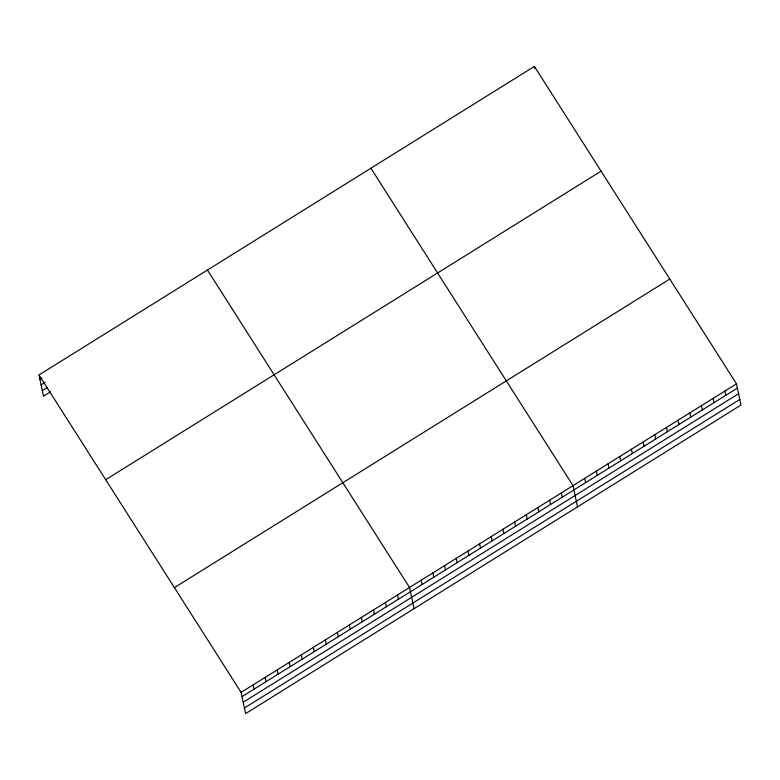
<?xml version="1.0" encoding="UTF-8"?>
<svg xmlns="http://www.w3.org/2000/svg" width="780" height="780" viewBox="0 0 780 780"><rect width="100%" height="100%" fill="white"/><g stroke="black" fill="none" stroke-linecap="round" stroke-linejoin="round"><path stroke-width="1.17" d="M39 374.965L534.388 66.397L736.486 383.819L741 405.034L245.612 713.602L241.108 692.377L39 374.965L43.514 396.181L50.534 391.813M39.907 379.246L41.915 377.998M41.096 384.832L45.113 382.337M42.325 390.595L47.336 387.475M105.69 479.71L601.078 171.151M174.408 587.623L669.796 279.065M241.108 692.377L736.486 383.819M242.014 696.657L737.402 388.099M243.204 702.244L738.592 393.685M244.423 708.006L739.81 399.448M370.909 168.226L573.008 485.638L577.522 506.863M207.431 270.055L409.539 587.467L414.043 608.692M724.815 391.082L725.722 395.372M713.134 398.356L714.041 402.646M701.454 405.629L702.37 409.919M689.783 412.903L690.69 417.193M678.103 420.176L679.019 424.466M666.422 427.45L667.339 431.74M654.751 434.723L655.658 439.013M643.071 441.997L643.987 446.287M631.4 449.27L632.307 453.56M619.72 456.544L620.626 460.834M534.388 66.397L534.836 68.542M608.039 463.817L608.956 468.107M596.368 471.091L597.275 475.381M584.688 478.364L585.595 482.654M561.337 492.911L562.243 497.201M549.656 500.185L550.573 504.475M537.986 507.458L538.892 511.748M526.305 514.732L527.212 519.012M514.625 522.005L515.541 526.285M502.954 529.279L503.86 533.559M491.273 536.552L492.18 540.832M479.593 543.826L480.509 548.106M467.922 551.099L468.829 555.38M456.241 558.373L457.158 562.653M444.561 565.646L445.477 569.926M432.89 572.92L433.797 577.2M421.21 580.193L422.126 584.474M397.507 594.955L398.414 599.245M385.476 602.452L386.383 606.733M373.444 609.941L374.351 614.231M361.413 617.438L362.32 621.718M349.381 624.926L350.288 629.216M337.35 632.424L338.257 636.714M325.319 639.922L326.225 644.202M313.287 647.41L314.203 651.7M301.255 654.908L302.172 659.188M289.224 662.395L290.14 666.685M277.192 669.893L278.109 674.173M265.161 677.381L266.077 681.671M253.139 684.879L254.046 689.169"/></g></svg>
